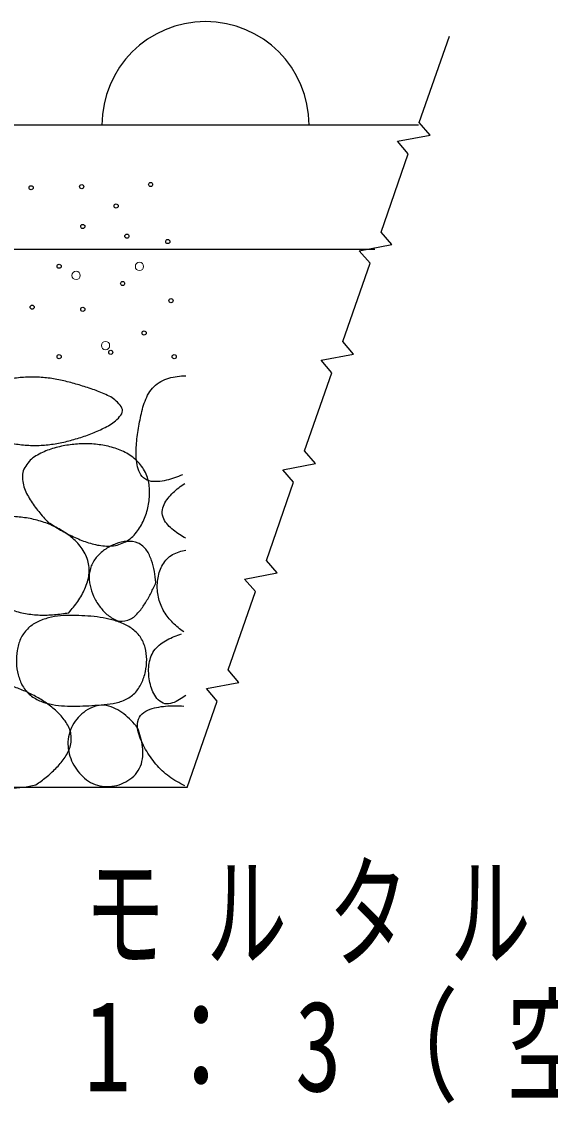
# Model space of a CAD drawing. Units: millimetres on the paper. Extents: x -365 to 0, y -12 to 257.
# Drawn here: x -115.07 to -102.3, y 99.55 to 125.68 of the extents above; entities that cross this region are included whole.
import ezdxf

# ---------------------------------------------------------------- set-up
doc = ezdxf.new("R2010")
doc.units = ezdxf.units.MM
doc.layers.add('LY_1', color=7, linetype='Continuous', lineweight=13)
doc.styles.add('ＭＳ ゴシック', font='')
doc.styles.get('ＭＳ ゴシック').set_extended_font_data('MS Gothic')

msp = doc.modelspace()

# ---------------------------------------------------------------- linework, layer by layer
at = {"layer": 'LY_1', "lineweight": 25}
for p, q in [((-105.489, 123.179), (-132.329, 123.179)), ((-106.537, 120.179), (-123.629, 120.179)), ((-111.075, 107.179), (-133.629, 107.179))]:
    msp.add_line(p, q, dxfattribs=at)
msp.add_lwpolyline([(-111.075, 107.179), (-110.346, 109.268), (-110.607, 109.571), (-109.821, 109.72), (-110.082, 110.023), (-109.423, 111.912), (-109.684, 112.215), (-108.898, 112.364), (-109.159, 112.667), (-108.5, 114.555), (-108.761, 114.858), (-107.975, 115.007), (-108.236, 115.31), (-107.577, 117.199), (-107.838, 117.502), (-107.052, 117.651), (-107.313, 117.954), (-106.654, 119.842), (-106.915, 120.145), (-106.129, 120.294), (-106.39, 120.597), (-105.731, 122.486), (-105.992, 122.789), (-105.206, 122.938), (-105.467, 123.241), (-104.738, 125.33)], dxfattribs=at)
for centre in [(-111.955, 121.745), (-114.84, 121.667), (-113.618, 121.693), (-112.787, 121.226), (-113.592, 120.732), (-112.527, 120.498), (-111.54, 120.368), (-114.164, 119.771), (-112.631, 119.355), (-111.462, 118.939), (-114.814, 118.783), (-113.592, 118.731), (-112.111, 118.159), (-114.164, 117.588), (-112.917, 117.692), (-111.384, 117.588)]:
    msp.add_circle(centre, 0.05, dxfattribs=at)
at = {"layer": 'LY_1'}
for centre in [(-112.223, 119.767), (-113.753, 119.549), (-113.043, 117.855)]:
    msp.add_circle(centre, 0.1, dxfattribs=at)
at = {"layer": 'LY_1', "lineweight": 25}
msp.add_arc((-110.629, 123.179), 2.5, 0, 180, dxfattribs=at)
for points, knots in [([(-115.775, 115.613), (-115.886, 115.638), (-115.997, 115.662), (-116.107, 115.691), (-116.217, 115.719), (-116.327, 115.749), (-116.435, 115.783), (-116.543, 115.817), (-116.652, 115.852), (-116.757, 115.894), (-116.863, 115.937), (-116.978, 115.973), (-117.066, 116.038), (-117.154, 116.103), (-117.284, 116.201), (-117.283, 116.282), (-117.283, 116.364), (-117.152, 116.461), (-117.064, 116.526), (-116.976, 116.591), (-116.861, 116.629), (-116.756, 116.672), (-116.651, 116.716), (-116.543, 116.751), (-116.435, 116.786), (-116.327, 116.821), (-116.217, 116.852), (-116.107, 116.881), (-115.998, 116.911), (-115.887, 116.939), (-115.777, 116.964), (-115.666, 116.989), (-115.555, 117.014), (-115.443, 117.033), (-115.331, 117.052), (-115.218, 117.07), (-115.105, 117.081), (-114.992, 117.091), (-114.878, 117.097), (-114.765, 117.095), (-114.652, 117.094), (-114.538, 117.084), (-114.425, 117.07), (-114.313, 117.056), (-114.201, 117.034), (-114.09, 117.011), (-113.979, 116.987), (-113.869, 116.957), (-113.759, 116.927), (-113.65, 116.896), (-113.541, 116.863), (-113.434, 116.826), (-113.326, 116.789), (-113.218, 116.752), (-113.115, 116.705), (-113.012, 116.658), (-112.896, 116.616), (-112.815, 116.545), (-112.734, 116.473), (-112.628, 116.365), (-112.631, 116.277), (-112.634, 116.188), (-112.75, 116.086), (-112.833, 116.013), (-112.916, 115.941), (-113.026, 115.892), (-113.127, 115.841), (-113.228, 115.79), (-113.334, 115.748), (-113.44, 115.708), (-113.547, 115.668), (-113.655, 115.632), (-113.764, 115.6), (-113.873, 115.568), (-113.983, 115.539), (-114.094, 115.516), (-114.205, 115.493), (-114.318, 115.473), (-114.43, 115.461), (-114.543, 115.449), (-114.657, 115.442), (-114.771, 115.443), (-114.884, 115.443), (-114.998, 115.451), (-115.111, 115.465), (-115.223, 115.478), (-115.335, 115.5), (-115.446, 115.524), (-115.557, 115.549), (-115.666, 115.581), (-115.775, 115.613)], [0, 0, 0, 0, 1, 1, 1, 2, 2, 2, 3, 3, 3, 4, 4, 4, 5, 5, 5, 6, 6, 6, 7, 7, 7, 8, 8, 8, 9, 9, 9, 10, 10, 10, 11, 11, 11, 12, 12, 12, 13, 13, 13, 14, 14, 14, 15, 15, 15, 16, 16, 16, 17, 17, 17, 18, 18, 18, 19, 19, 19, 20, 20, 20, 21, 21, 21, 22, 22, 22, 23, 23, 23, 24, 24, 24, 25, 25, 25, 26, 26, 26, 27, 27, 27, 28, 28, 28, 29, 29, 29, 30, 30, 30, 30]), ([(-111.181, 114.735), (-111.245, 114.709), (-111.309, 114.682), (-111.374, 114.66), (-111.44, 114.637), (-111.507, 114.617), (-111.574, 114.602), (-111.642, 114.587), (-111.711, 114.574), (-111.78, 114.571), (-111.848, 114.569), (-111.923, 114.567), (-111.986, 114.587), (-112.049, 114.608), (-112.115, 114.647), (-112.16, 114.696), (-112.205, 114.744), (-112.234, 114.814), (-112.256, 114.878), (-112.279, 114.943), (-112.288, 115.014), (-112.296, 115.082), (-112.304, 115.151), (-112.304, 115.221), (-112.304, 115.29), (-112.304, 115.359), (-112.299, 115.429), (-112.293, 115.498), (-112.288, 115.567), (-112.279, 115.636), (-112.27, 115.704), (-112.261, 115.773), (-112.25, 115.842), (-112.238, 115.91), (-112.226, 115.978), (-112.214, 116.046), (-112.2, 116.114), (-112.185, 116.182), (-112.171, 116.25), (-112.152, 116.317), (-112.134, 116.384), (-112.115, 116.451), (-112.089, 116.515), (-112.064, 116.579), (-112.036, 116.644), (-112, 116.702), (-111.964, 116.761), (-111.922, 116.818), (-111.872, 116.866), (-111.823, 116.914), (-111.765, 116.955), (-111.705, 116.989), (-111.646, 117.022), (-111.579, 117.047), (-111.513, 117.068), (-111.447, 117.088), (-111.379, 117.102), (-111.31, 117.112), (-111.242, 117.121), (-111.172, 117.124), (-111.103, 117.126)], [0, 0, 0, 0, 1, 1, 1, 2, 2, 2, 3, 3, 3, 4, 4, 4, 5, 5, 5, 6, 6, 6, 7, 7, 7, 8, 8, 8, 9, 9, 9, 10, 10, 10, 11, 11, 11, 12, 12, 12, 13, 13, 13, 14, 14, 14, 15, 15, 15, 16, 16, 16, 17, 17, 17, 18, 18, 18, 19, 19, 19, 20, 20, 20, 20]), ([(-114.424, 113.586), (-114.504, 113.671), (-114.585, 113.756), (-114.657, 113.847), (-114.73, 113.938), (-114.802, 114.031), (-114.861, 114.131), (-114.92, 114.231), (-114.982, 114.336), (-115.012, 114.446), (-115.042, 114.556), (-115.066, 114.685), (-115.041, 114.791), (-115.015, 114.897), (-114.938, 115.003), (-114.859, 115.084), (-114.78, 115.164), (-114.67, 115.222), (-114.566, 115.273), (-114.463, 115.325), (-114.349, 115.361), (-114.237, 115.392), (-114.125, 115.423), (-114.01, 115.444), (-113.894, 115.459), (-113.779, 115.475), (-113.662, 115.483), (-113.545, 115.483), (-113.429, 115.484), (-113.311, 115.478), (-113.196, 115.462), (-113.081, 115.446), (-112.965, 115.424), (-112.854, 115.389), (-112.744, 115.354), (-112.632, 115.311), (-112.532, 115.253), (-112.432, 115.195), (-112.333, 115.125), (-112.255, 115.042), (-112.176, 114.958), (-112.107, 114.857), (-112.062, 114.752), (-112.016, 114.648), (-111.993, 114.528), (-111.982, 114.413), (-111.971, 114.299), (-111.979, 114.179), (-111.996, 114.064), (-112.014, 113.95), (-112.044, 113.834), (-112.086, 113.726), (-112.127, 113.618), (-112.179, 113.51), (-112.245, 113.416), (-112.312, 113.322), (-112.391, 113.227), (-112.485, 113.163), (-112.578, 113.098), (-112.693, 113.051), (-112.804, 113.028), (-112.916, 113.005), (-113.038, 113.012), (-113.153, 113.025), (-113.268, 113.039), (-113.382, 113.072), (-113.493, 113.107), (-113.604, 113.142), (-113.712, 113.189), (-113.817, 113.238), (-113.923, 113.287), (-114.026, 113.343), (-114.127, 113.401), (-114.228, 113.459), (-114.326, 113.523), (-114.424, 113.586)], [0, 0, 0, 0, 1, 1, 1, 2, 2, 2, 3, 3, 3, 4, 4, 4, 5, 5, 5, 6, 6, 6, 7, 7, 7, 8, 8, 8, 9, 9, 9, 10, 10, 10, 11, 11, 11, 12, 12, 12, 13, 13, 13, 14, 14, 14, 15, 15, 15, 16, 16, 16, 17, 17, 17, 18, 18, 18, 19, 19, 19, 20, 20, 20, 21, 21, 21, 22, 22, 22, 23, 23, 23, 24, 24, 24, 25, 25, 25, 25]), ([(-111.103, 113.202), (-111.156, 113.231), (-111.208, 113.26), (-111.258, 113.293), (-111.309, 113.326), (-111.358, 113.361), (-111.405, 113.399), (-111.451, 113.437), (-111.497, 113.477), (-111.535, 113.523), (-111.574, 113.568), (-111.614, 113.617), (-111.637, 113.671), (-111.66, 113.725), (-111.677, 113.787), (-111.675, 113.845), (-111.674, 113.903), (-111.652, 113.964), (-111.629, 114.018), (-111.605, 114.072), (-111.568, 114.122), (-111.532, 114.17), (-111.496, 114.217), (-111.453, 114.261), (-111.411, 114.303), (-111.368, 114.345), (-111.322, 114.384), (-111.275, 114.422), (-111.228, 114.459), (-111.178, 114.493), (-111.129, 114.528)], [0, 0, 0, 0, 1, 1, 1, 2, 2, 2, 3, 3, 3, 4, 4, 4, 5, 5, 5, 6, 6, 6, 7, 7, 7, 8, 8, 8, 9, 9, 9, 10, 10, 10, 10]), ([(-113.93, 111.403), (-114.046, 111.386), (-114.162, 111.368), (-114.279, 111.359), (-114.395, 111.349), (-114.513, 111.344), (-114.629, 111.348), (-114.746, 111.353), (-114.864, 111.363), (-114.979, 111.384), (-115.093, 111.406), (-115.208, 111.436), (-115.317, 111.477), (-115.426, 111.518), (-115.533, 111.57), (-115.632, 111.63), (-115.732, 111.691), (-115.826, 111.763), (-115.914, 111.839), (-116.002, 111.916), (-116.084, 112.001), (-116.159, 112.09), (-116.235, 112.18), (-116.305, 112.275), (-116.365, 112.375), (-116.425, 112.474), (-116.483, 112.58), (-116.52, 112.689), (-116.557, 112.799), (-116.593, 112.921), (-116.586, 113.033), (-116.58, 113.144), (-116.543, 113.27), (-116.479, 113.36), (-116.415, 113.45), (-116.304, 113.519), (-116.203, 113.572), (-116.101, 113.626), (-115.983, 113.656), (-115.87, 113.682), (-115.756, 113.707), (-115.638, 113.719), (-115.522, 113.725), (-115.405, 113.731), (-115.287, 113.727), (-115.171, 113.718), (-115.054, 113.708), (-114.937, 113.691), (-114.823, 113.667), (-114.709, 113.642), (-114.595, 113.611), (-114.485, 113.571), (-114.376, 113.531), (-114.267, 113.484), (-114.165, 113.427), (-114.064, 113.371), (-113.963, 113.306), (-113.874, 113.232), (-113.785, 113.157), (-113.698, 113.073), (-113.631, 112.979), (-113.564, 112.885), (-113.503, 112.778), (-113.472, 112.668), (-113.441, 112.558), (-113.432, 112.435), (-113.443, 112.321), (-113.455, 112.207), (-113.496, 112.091), (-113.541, 111.984), (-113.585, 111.877), (-113.647, 111.775), (-113.712, 111.678), (-113.777, 111.581), (-113.854, 111.492), (-113.93, 111.403)], [0, 0, 0, 0, 1, 1, 1, 2, 2, 2, 3, 3, 3, 4, 4, 4, 5, 5, 5, 6, 6, 6, 7, 7, 7, 8, 8, 8, 9, 9, 9, 10, 10, 10, 11, 11, 11, 12, 12, 12, 13, 13, 13, 14, 14, 14, 15, 15, 15, 16, 16, 16, 17, 17, 17, 18, 18, 18, 19, 19, 19, 20, 20, 20, 21, 21, 21, 22, 22, 22, 23, 23, 23, 24, 24, 24, 25, 25, 25, 25]), ([(-111.825, 112.131), (-111.864, 112.048), (-111.902, 111.965), (-111.944, 111.884), (-111.986, 111.803), (-112.029, 111.722), (-112.078, 111.645), (-112.127, 111.568), (-112.176, 111.489), (-112.237, 111.423), (-112.299, 111.356), (-112.366, 111.282), (-112.445, 111.245), (-112.523, 111.209), (-112.624, 111.19), (-112.709, 111.203), (-112.794, 111.215), (-112.881, 111.269), (-112.954, 111.321), (-113.028, 111.372), (-113.092, 111.441), (-113.15, 111.511), (-113.208, 111.581), (-113.258, 111.66), (-113.3, 111.74), (-113.342, 111.821), (-113.378, 111.907), (-113.401, 111.994), (-113.424, 112.082), (-113.441, 112.175), (-113.439, 112.265), (-113.437, 112.354), (-113.421, 112.449), (-113.388, 112.532), (-113.356, 112.615), (-113.302, 112.695), (-113.243, 112.763), (-113.184, 112.831), (-113.112, 112.892), (-113.037, 112.942), (-112.962, 112.993), (-112.878, 113.036), (-112.793, 113.067), (-112.708, 113.097), (-112.616, 113.123), (-112.527, 113.126), (-112.438, 113.129), (-112.337, 113.123), (-112.258, 113.087), (-112.179, 113.052), (-112.106, 112.983), (-112.051, 112.913), (-111.997, 112.843), (-111.963, 112.753), (-111.932, 112.668), (-111.901, 112.582), (-111.882, 112.492), (-111.864, 112.402), (-111.847, 112.313), (-111.836, 112.222), (-111.825, 112.131)], [0, 0, 0, 0, 1, 1, 1, 2, 2, 2, 3, 3, 3, 4, 4, 4, 5, 5, 5, 6, 6, 6, 7, 7, 7, 8, 8, 8, 9, 9, 9, 10, 10, 10, 11, 11, 11, 12, 12, 12, 13, 13, 13, 14, 14, 14, 15, 15, 15, 16, 16, 16, 17, 17, 17, 18, 18, 18, 19, 19, 19, 20, 20, 20, 20]), ([(-111.155, 110.942), (-111.201, 110.975), (-111.247, 111.008), (-111.29, 111.045), (-111.334, 111.081), (-111.376, 111.119), (-111.416, 111.16), (-111.456, 111.2), (-111.494, 111.243), (-111.529, 111.287), (-111.564, 111.332), (-111.597, 111.379), (-111.626, 111.427), (-111.655, 111.476), (-111.682, 111.527), (-111.703, 111.579), (-111.725, 111.631), (-111.744, 111.686), (-111.757, 111.74), (-111.771, 111.795), (-111.781, 111.852), (-111.787, 111.908), (-111.793, 111.965), (-111.795, 112.022), (-111.793, 112.078), (-111.791, 112.135), (-111.785, 112.192), (-111.775, 112.248), (-111.765, 112.303), (-111.751, 112.359), (-111.732, 112.413), (-111.713, 112.466), (-111.69, 112.519), (-111.661, 112.567), (-111.632, 112.615), (-111.598, 112.663), (-111.558, 112.702), (-111.519, 112.742), (-111.472, 112.778), (-111.424, 112.806), (-111.375, 112.835), (-111.321, 112.857), (-111.268, 112.875), (-111.215, 112.893), (-111.159, 112.905), (-111.103, 112.916)], [0, 0, 0, 0, 1, 1, 1, 2, 2, 2, 3, 3, 3, 4, 4, 4, 5, 5, 5, 6, 6, 6, 7, 7, 7, 8, 8, 8, 9, 9, 9, 10, 10, 10, 11, 11, 11, 12, 12, 12, 13, 13, 13, 14, 14, 14, 15, 15, 15, 15]), ([(-113.54, 111.325), (-113.443, 111.32), (-113.345, 111.314), (-113.248, 111.302), (-113.151, 111.289), (-113.054, 111.274), (-112.959, 111.251), (-112.864, 111.228), (-112.769, 111.202), (-112.679, 111.165), (-112.589, 111.128), (-112.498, 111.085), (-112.419, 111.029), (-112.341, 110.972), (-112.265, 110.904), (-112.209, 110.826), (-112.154, 110.748), (-112.113, 110.654), (-112.086, 110.561), (-112.06, 110.469), (-112.05, 110.368), (-112.049, 110.271), (-112.048, 110.174), (-112.059, 110.074), (-112.08, 109.98), (-112.101, 109.885), (-112.131, 109.789), (-112.174, 109.702), (-112.217, 109.616), (-112.271, 109.528), (-112.338, 109.461), (-112.406, 109.393), (-112.492, 109.337), (-112.579, 109.296), (-112.666, 109.254), (-112.764, 109.233), (-112.86, 109.214), (-112.955, 109.194), (-113.054, 109.188), (-113.151, 109.178), (-113.248, 109.169), (-113.346, 109.164), (-113.444, 109.158), (-113.542, 109.153), (-113.639, 109.148), (-113.737, 109.147), (-113.835, 109.145), (-113.933, 109.145), (-114.031, 109.151), (-114.128, 109.158), (-114.226, 109.166), (-114.322, 109.185), (-114.418, 109.203), (-114.515, 109.226), (-114.604, 109.264), (-114.693, 109.301), (-114.784, 109.349), (-114.857, 109.411), (-114.93, 109.472), (-114.995, 109.552), (-115.044, 109.634), (-115.094, 109.717), (-115.127, 109.813), (-115.153, 109.906), (-115.178, 110), (-115.191, 110.099), (-115.195, 110.196), (-115.199, 110.293), (-115.195, 110.393), (-115.178, 110.489), (-115.161, 110.584), (-115.136, 110.682), (-115.094, 110.769), (-115.053, 110.856), (-114.997, 110.942), (-114.93, 111.01), (-114.863, 111.079), (-114.777, 111.134), (-114.691, 111.179), (-114.606, 111.224), (-114.51, 111.254), (-114.416, 111.278), (-114.322, 111.303), (-114.224, 111.317), (-114.127, 111.327), (-114.03, 111.337), (-113.931, 111.34), (-113.834, 111.339), (-113.736, 111.339), (-113.638, 111.332), (-113.54, 111.325)], [0, 0, 0, 0, 1, 1, 1, 2, 2, 2, 3, 3, 3, 4, 4, 4, 5, 5, 5, 6, 6, 6, 7, 7, 7, 8, 8, 8, 9, 9, 9, 10, 10, 10, 11, 11, 11, 12, 12, 12, 13, 13, 13, 14, 14, 14, 15, 15, 15, 16, 16, 16, 17, 17, 17, 18, 18, 18, 19, 19, 19, 20, 20, 20, 21, 21, 21, 22, 22, 22, 23, 23, 23, 24, 24, 24, 25, 25, 25, 26, 26, 26, 27, 27, 27, 28, 28, 28, 29, 29, 29, 30, 30, 30, 30]), ([(-111.103, 109.408), (-111.153, 109.372), (-111.204, 109.335), (-111.258, 109.304), (-111.312, 109.273), (-111.368, 109.24), (-111.426, 109.223), (-111.485, 109.207), (-111.553, 109.194), (-111.61, 109.206), (-111.668, 109.219), (-111.725, 109.258), (-111.77, 109.298), (-111.815, 109.339), (-111.849, 109.396), (-111.878, 109.45), (-111.908, 109.504), (-111.929, 109.564), (-111.948, 109.624), (-111.966, 109.683), (-111.979, 109.745), (-111.988, 109.806), (-111.997, 109.868), (-112.002, 109.93), (-112.002, 109.992), (-112.002, 110.055), (-111.998, 110.118), (-111.988, 110.179), (-111.977, 110.24), (-111.963, 110.302), (-111.939, 110.359), (-111.915, 110.416), (-111.883, 110.472), (-111.845, 110.52), (-111.807, 110.569), (-111.76, 110.612), (-111.711, 110.65), (-111.663, 110.689), (-111.608, 110.721), (-111.553, 110.75), (-111.499, 110.779), (-111.441, 110.804), (-111.383, 110.827), (-111.325, 110.85), (-111.266, 110.87), (-111.207, 110.89)], [0, 0, 0, 0, 1, 1, 1, 2, 2, 2, 3, 3, 3, 4, 4, 4, 5, 5, 5, 6, 6, 6, 7, 7, 7, 8, 8, 8, 9, 9, 9, 10, 10, 10, 11, 11, 11, 12, 12, 12, 13, 13, 13, 14, 14, 14, 15, 15, 15, 15]), ([(-114.728, 107.246), (-114.83, 107.223), (-114.932, 107.201), (-115.035, 107.187), (-115.139, 107.174), (-115.244, 107.166), (-115.348, 107.165), (-115.452, 107.164), (-115.557, 107.169), (-115.66, 107.182), (-115.764, 107.194), (-115.867, 107.214), (-115.968, 107.24), (-116.069, 107.266), (-116.169, 107.299), (-116.265, 107.339), (-116.361, 107.378), (-116.456, 107.424), (-116.546, 107.477), (-116.636, 107.53), (-116.724, 107.588), (-116.803, 107.655), (-116.883, 107.721), (-116.961, 107.795), (-117.025, 107.876), (-117.089, 107.957), (-117.148, 108.048), (-117.188, 108.142), (-117.227, 108.237), (-117.254, 108.342), (-117.263, 108.445), (-117.273, 108.547), (-117.264, 108.655), (-117.246, 108.757), (-117.228, 108.859), (-117.196, 108.961), (-117.155, 109.056), (-117.113, 109.151), (-117.061, 109.244), (-116.998, 109.326), (-116.935, 109.408), (-116.86, 109.486), (-116.777, 109.547), (-116.695, 109.608), (-116.598, 109.657), (-116.501, 109.692), (-116.404, 109.726), (-116.298, 109.745), (-116.195, 109.755), (-116.092, 109.766), (-115.986, 109.763), (-115.882, 109.754), (-115.778, 109.746), (-115.675, 109.727), (-115.573, 109.704), (-115.471, 109.682), (-115.371, 109.652), (-115.272, 109.619), (-115.173, 109.585), (-115.075, 109.547), (-114.98, 109.505), (-114.885, 109.462), (-114.791, 109.416), (-114.7, 109.364), (-114.609, 109.313), (-114.52, 109.258), (-114.436, 109.196), (-114.352, 109.135), (-114.268, 109.07), (-114.195, 108.996), (-114.122, 108.923), (-114.049, 108.844), (-113.995, 108.756), (-113.942, 108.668), (-113.893, 108.567), (-113.877, 108.468), (-113.861, 108.368), (-113.871, 108.256), (-113.899, 108.159), (-113.926, 108.061), (-113.985, 107.968), (-114.042, 107.882), (-114.1, 107.796), (-114.172, 107.717), (-114.244, 107.642), (-114.316, 107.567), (-114.395, 107.498), (-114.476, 107.432), (-114.557, 107.366), (-114.642, 107.306), (-114.728, 107.246)], [0, 0, 0, 0, 1, 1, 1, 2, 2, 2, 3, 3, 3, 4, 4, 4, 5, 5, 5, 6, 6, 6, 7, 7, 7, 8, 8, 8, 9, 9, 9, 10, 10, 10, 11, 11, 11, 12, 12, 12, 13, 13, 13, 14, 14, 14, 15, 15, 15, 16, 16, 16, 17, 17, 17, 18, 18, 18, 19, 19, 19, 20, 20, 20, 21, 21, 21, 22, 22, 22, 23, 23, 23, 24, 24, 24, 25, 25, 25, 26, 26, 26, 27, 27, 27, 28, 28, 28, 29, 29, 29, 30, 30, 30, 30]), ([(-112.267, 108.623), (-112.241, 108.549), (-112.214, 108.474), (-112.195, 108.398), (-112.175, 108.322), (-112.159, 108.244), (-112.151, 108.166), (-112.143, 108.088), (-112.138, 108.008), (-112.146, 107.93), (-112.154, 107.853), (-112.168, 107.772), (-112.197, 107.7), (-112.227, 107.629), (-112.27, 107.559), (-112.321, 107.5), (-112.372, 107.442), (-112.436, 107.391), (-112.502, 107.35), (-112.568, 107.308), (-112.642, 107.274), (-112.716, 107.25), (-112.79, 107.226), (-112.869, 107.21), (-112.947, 107.205), (-113.025, 107.2), (-113.106, 107.204), (-113.182, 107.221), (-113.258, 107.238), (-113.334, 107.268), (-113.402, 107.305), (-113.471, 107.342), (-113.535, 107.391), (-113.593, 107.444), (-113.65, 107.497), (-113.702, 107.558), (-113.747, 107.623), (-113.792, 107.687), (-113.831, 107.757), (-113.862, 107.829), (-113.893, 107.901), (-113.917, 107.977), (-113.932, 108.054), (-113.947, 108.131), (-113.955, 108.211), (-113.95, 108.289), (-113.946, 108.367), (-113.932, 108.447), (-113.908, 108.521), (-113.884, 108.595), (-113.848, 108.668), (-113.807, 108.734), (-113.765, 108.8), (-113.715, 108.863), (-113.659, 108.918), (-113.604, 108.972), (-113.54, 109.023), (-113.473, 109.062), (-113.406, 109.102), (-113.331, 109.136), (-113.256, 109.152), (-113.18, 109.169), (-113.097, 109.172), (-113.021, 109.161), (-112.945, 109.15), (-112.868, 109.119), (-112.798, 109.086), (-112.727, 109.052), (-112.662, 109.006), (-112.599, 108.958), (-112.537, 108.91), (-112.479, 108.856), (-112.423, 108.8), (-112.368, 108.744), (-112.318, 108.684), (-112.267, 108.623)], [0, 0, 0, 0, 1, 1, 1, 2, 2, 2, 3, 3, 3, 4, 4, 4, 5, 5, 5, 6, 6, 6, 7, 7, 7, 8, 8, 8, 9, 9, 9, 10, 10, 10, 11, 11, 11, 12, 12, 12, 13, 13, 13, 14, 14, 14, 15, 15, 15, 16, 16, 16, 17, 17, 17, 18, 18, 18, 19, 19, 19, 20, 20, 20, 21, 21, 21, 22, 22, 22, 23, 23, 23, 24, 24, 24, 25, 25, 25, 25]), ([(-111.129, 107.226), (-111.195, 107.258), (-111.261, 107.289), (-111.324, 107.326), (-111.387, 107.363), (-111.448, 107.403), (-111.507, 107.446), (-111.565, 107.49), (-111.621, 107.537), (-111.674, 107.587), (-111.727, 107.637), (-111.778, 107.69), (-111.825, 107.746), (-111.873, 107.801), (-111.917, 107.859), (-111.959, 107.919), (-112.001, 107.979), (-112.041, 108.04), (-112.077, 108.103), (-112.113, 108.167), (-112.148, 108.232), (-112.176, 108.299), (-112.205, 108.366), (-112.232, 108.435), (-112.248, 108.505), (-112.264, 108.576), (-112.28, 108.653), (-112.271, 108.722), (-112.262, 108.792), (-112.237, 108.869), (-112.195, 108.924), (-112.152, 108.978), (-112.082, 109.018), (-112.018, 109.05), (-111.953, 109.082), (-111.88, 109.099), (-111.809, 109.115), (-111.738, 109.132), (-111.665, 109.14), (-111.592, 109.147), (-111.52, 109.154), (-111.447, 109.157), (-111.374, 109.157), (-111.301, 109.157), (-111.228, 109.153), (-111.155, 109.149)], [0, 0, 0, 0, 1, 1, 1, 2, 2, 2, 3, 3, 3, 4, 4, 4, 5, 5, 5, 6, 6, 6, 7, 7, 7, 8, 8, 8, 9, 9, 9, 10, 10, 10, 11, 11, 11, 12, 12, 12, 13, 13, 13, 14, 14, 14, 15, 15, 15, 15])]:
    msp.add_open_spline(points, degree=3, knots=knots, dxfattribs=at)

# ---------------------------------------------------------------- texts
at = {"layer": 'LY_1', "char_height": 2.199, "attachment_point": 4, "style": 'ＭＳ ゴシック'}
for s, insert in [('\\T1.51;\\W0.65;モルタル', (-113.556, 104.097)), ('\\T1.51;\\W0.75;1：3（空練り）', (-113.556, 100.797))]:
    msp.add_mtext(s, dxfattribs=dict(at, insert=insert))

doc.saveas('drawing.dxf')
